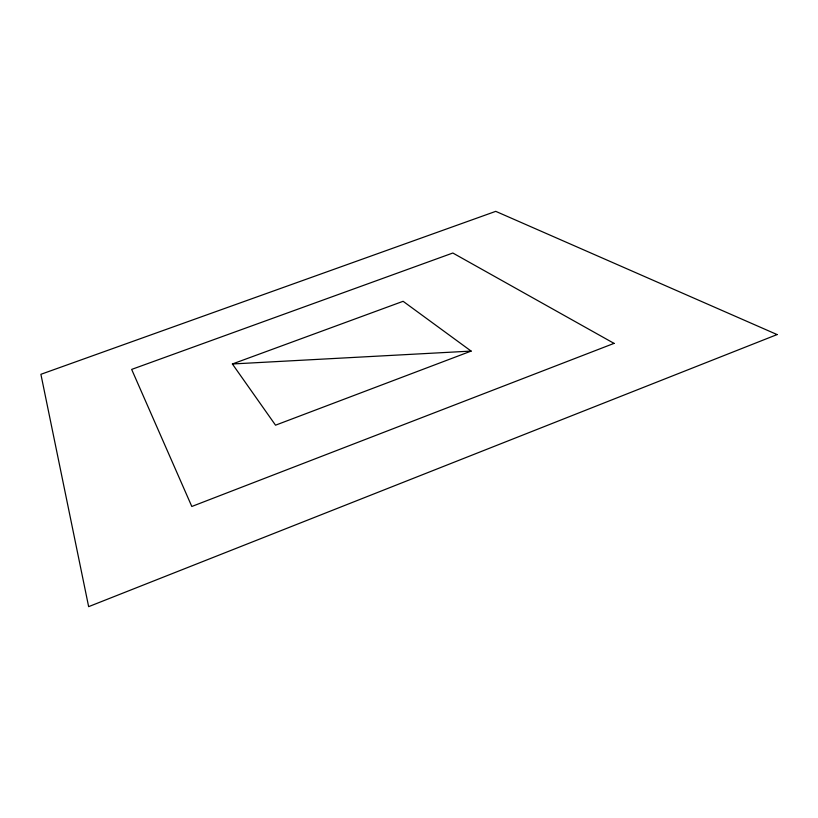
<?xml version="1.0" encoding="UTF-8"?>
<svg xmlns="http://www.w3.org/2000/svg" width="818" height="818" viewBox="0 0 818 818"><rect width="100%" height="100%" fill="white"/><g stroke="black" fill="none" stroke-linecap="round" stroke-linejoin="round"><path stroke-width="1.23" d="M471.127 351.086L275.533 425.186L232.384 363.979L403.11 301.3L471.127 351.086L232.384 363.979M777.1 334.572L88.641 606.649L40.9 374.307L495.749 211.351L777.1 334.572M614.052 343.376L191.811 506.475L131.657 369.409L452.835 253.018L614.052 343.376"/></g></svg>
